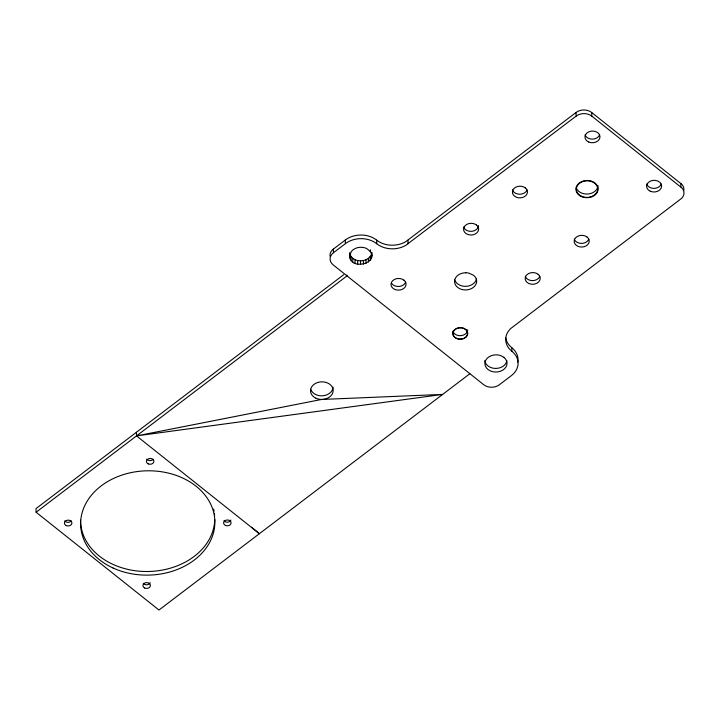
<?xml version="1.0" encoding="UTF-8"?>
<svg xmlns="http://www.w3.org/2000/svg" width="720" height="720" viewBox="0 0 720 720"><rect width="100%" height="100%" fill="white"/><g stroke="black" fill="none" stroke-linecap="round" stroke-linejoin="round"><path stroke-width="1.08" d="M349.722 255.825L351.306 251.523L353.106 249.75A11.07 8.604 -1.6 0 1 366.498 248.427C385.893 261.72 347.058 273.798 349.641 253.107M371.43 258.129L371.754 252.279L371.853 255.897M349.731 252.945C351.351 262.917 367.677 263.385 371.322 254.502M330.048 256.293A11.07 8.604 -1.6 0 1 333.369 249.093L345.33 240.012A22.14 17.208 -1.6 0 1 376.632 240.12L378.774 241.614A22.14 17.208 -1.6 0 0 405.72 241.704L576.063 112.464A11.07 8.604 -1.6 0 1 591.714 112.518L681.741 184.275A11.07 8.604 -1.6 0 1 683.775 190.647M333.468 252.72L345.429 243.63A22.14 17.208 -1.6 0 1 376.731 243.747L378.873 245.232A22.14 17.208 -1.6 0 0 405.819 245.322L576.162 116.091A11.07 8.604 -1.6 0 1 591.813 116.145L681.84 187.893A11.07 8.604 -1.6 0 1 681.588 198.378L510.543 328.671A22.14 17.199 -1.6 0 0 510.039 349.623L511.902 351.324A22.14 17.208 -1.6 0 1 511.317 375.669L499.365 384.759A11.07 8.604 -1.6 0 1 483.705 384.705L333.18 264.888A11.07 8.604 -1.6 0 1 333.468 252.72L333.369 249.093M469.881 373.707L158.976 610.029L36.099 512.235L346.977 275.931L346.959 275.067M343.737 274.671L36 508.608L36.099 512.235M251.604 527.256L259.398 533.691L136.53 435.897L136.422 432.27M517.752 362.142A22.14 17.208 -1.6 0 0 511.803 347.706L509.94 345.996A22.14 17.199 -1.6 0 1 505.755 337.752M680.805 183.42L680.904 187.047M591.714 112.518L591.813 116.145M576.063 112.464L576.162 116.091M511.803 347.706L511.902 351.324M407.934 240.228L408.042 243.855M376.632 240.12L376.731 243.747M370.422 249.777L370.476 251.586M370.17 256.572L370.269 260.199M368.37 258.354L368.469 261.972M366.039 259.713L366.147 263.331M363.348 260.559L363.456 264.186M360.477 260.847L360.585 264.465M357.624 260.541L357.723 264.168M354.978 259.677L355.077 263.295M352.719 258.3L352.818 261.918M351 256.509L351.099 260.127M349.947 254.43L350.046 258.048M345.33 240.012L345.429 243.63M333.063 387.063A11.331 8.811 -1.6 0 1 323.01 395.766A11.331 8.811 -1.6 0 1 310.743 389.268M527.076 189.954A7.533 5.85 -1.6 0 1 515.952 193.473L514.422 192.537A7.533 5.85 -1.6 0 1 512.532 189.9M539.838 276.336A7.524 5.85 -1.6 0 1 528.723 279.855L527.184 278.919A7.524 5.85 -1.6 0 1 525.303 276.291M597.996 185.517A11.07 8.604 -1.6 0 1 588.168 194.013A11.07 8.604 -1.6 0 1 576.18 187.668M405.666 282.213A7.533 5.85 -1.6 0 1 394.551 285.732L393.012 284.796A7.533 5.85 -1.6 0 1 391.842 283.581M661.239 184.077A7.524 5.85 -1.6 0 1 653.868 188.388A7.524 5.85 -1.6 0 1 646.704 184.023M478.512 225.567A7.533 5.85 -1.6 0 1 467.1 230.598L465.561 229.662A7.533 5.85 -1.6 0 1 463.68 227.034M476.532 278.523A11.07 8.604 -1.6 0 1 459.81 285.174L457.551 283.797A11.07 8.604 -1.6 0 1 454.779 279.927M506.862 360.603A11.07 8.604 -1.6 0 1 490.149 367.254L487.89 365.877A11.07 8.604 -1.6 0 1 484.812 360.531M599.607 134.829A7.533 5.85 -1.6 0 1 592.236 139.14A7.533 5.85 -1.6 0 1 585.072 134.775M588.825 239.112A7.533 5.85 -1.6 0 1 577.701 242.631L576.171 241.695A7.533 5.85 -1.6 0 1 574.281 239.067M467.712 329.859A7.533 5.85 -1.6 0 1 461.025 335.637A7.533 5.85 -1.6 0 1 452.88 331.326M214.749 519.57A67.131 52.164 -1.6 0 1 147.06 571.509A67.131 52.164 -1.6 0 1 80.532 520.146M213.642 509.112A67.131 52.164 -1.6 0 1 214.083 511.191M214.416 513.279A67.131 52.164 -1.6 0 1 214.641 515.385M153.261 459.198A3.753 2.916 -1.6 0 1 146.772 459.18M230.859 520.047A3.753 2.916 -1.6 0 1 227.673 522.171A3.753 2.916 -1.6 0 1 223.974 520.722M150.165 582.651A3.753 2.916 -1.6 0 1 146.979 584.775A3.753 2.916 -1.6 0 1 143.28 583.335M71.28 520.893A3.753 2.916 -1.6 0 1 64.782 520.866M321.633 399.456L136.53 435.897L442.656 394.407L321.633 399.456M587.232 180.495L584.361 180.774A11.07 8.604 -1.6 0 0 578.412 194.598A11.07 8.604 -1.6 0 0 596.97 192.771A11.07 8.604 -1.6 0 0 587.232 180.495M465.831 272.754L462.96 273.033A11.07 8.604 -1.6 0 0 457.65 287.415L459.909 288.792A11.07 8.604 -1.6 0 0 474.273 286.623A11.07 8.604 -1.6 0 0 473.598 275.301L468.684 273.051L465.831 272.754M525.366 187.92L523.827 186.984A7.533 5.85 -1.6 0 0 514.053 188.451A7.533 5.85 -1.6 0 0 514.521 196.155L516.06 197.091A7.533 5.85 -1.6 0 0 525.825 195.615A7.533 5.85 -1.6 0 0 525.366 187.92M587.115 237.078L585.576 236.142A7.533 5.85 -1.6 0 0 575.802 237.609A7.533 5.85 -1.6 0 0 576.27 245.313L577.809 246.249A7.533 5.85 -1.6 0 0 587.574 244.782A7.533 5.85 -1.6 0 0 587.115 237.078M476.505 225.045L474.966 224.109A7.533 5.85 -1.6 0 0 465.201 225.576A7.533 5.85 -1.6 0 0 465.66 233.28L467.199 234.216A7.533 5.85 -1.6 0 0 476.973 232.749A7.533 5.85 -1.6 0 0 476.505 225.045M538.128 274.302L536.589 273.366A7.524 5.85 -1.6 0 0 526.824 274.842A7.524 5.85 -1.6 0 0 527.283 282.537L528.822 283.473A7.524 5.85 -1.6 0 0 538.587 282.006A7.524 5.85 -1.6 0 0 538.128 274.302M403.956 280.179L402.417 279.243A7.533 5.85 -1.6 0 0 392.652 280.71A7.533 5.85 -1.6 0 0 393.111 288.414L394.65 289.35A7.533 5.85 -1.6 0 0 404.424 287.883A7.533 5.85 -1.6 0 0 403.956 280.179M503.928 357.381L501.669 356.004A11.07 8.604 -1.6 0 0 487.305 358.173A11.07 8.604 -1.6 0 0 487.989 369.495L490.248 370.872A11.07 8.604 -1.6 0 0 504.612 368.712A11.07 8.604 -1.6 0 0 503.928 357.381M315.99 398.259A11.331 8.811 -1.6 0 0 333.171 390.681A11.331 8.811 -1.6 0 0 316.35 382.995A11.331 8.811 -1.6 0 0 315.99 398.259M456.399 338.508A7.533 5.85 -1.6 0 0 467.811 333.477A7.533 5.85 -1.6 0 0 456.642 328.374A7.533 5.85 -1.6 0 0 456.399 338.508M581.508 196.281A10.692 8.307 -1.6 0 0 597.717 189.135A10.692 8.307 -1.6 0 0 581.85 181.881A10.692 8.307 -1.6 0 0 581.508 196.281M650.232 191.214A7.524 5.85 -1.6 0 0 661.635 186.183A7.524 5.85 -1.6 0 0 650.466 181.08A7.524 5.85 -1.6 0 0 650.232 191.214M456.534 338.337A7.272 5.652 -1.6 0 0 467.559 333.477A7.272 5.652 -1.6 0 0 456.768 328.545A7.272 5.652 -1.6 0 0 456.534 338.337M588.591 141.966A7.533 5.85 -1.6 0 0 600.003 136.935A7.533 5.85 -1.6 0 0 588.834 131.832A7.533 5.85 -1.6 0 0 588.591 141.966M66.231 525.564A3.753 2.916 -1.6 0 0 71.919 523.062A3.753 2.916 -1.6 0 0 66.357 520.515A3.753 2.916 -1.6 0 0 66.231 525.564M113.103 568.026A67.131 52.164 -1.6 0 0 214.857 523.188A67.131 52.164 -1.6 0 0 115.29 477.657A67.131 52.164 -1.6 0 0 113.103 568.026M144.729 588.024A3.753 2.916 -1.6 0 0 150.408 585.522A3.753 2.916 -1.6 0 0 144.855 582.984A3.753 2.916 -1.6 0 0 144.729 588.024M148.221 463.878A3.753 2.916 -1.6 0 0 153.9 461.367A3.753 2.916 -1.6 0 0 148.347 458.829A3.753 2.916 -1.6 0 0 148.221 463.878M225.423 525.42A3.753 2.916 -1.6 0 0 231.102 522.918A3.753 2.916 -1.6 0 0 225.54 520.371A3.753 2.916 -1.6 0 0 225.423 525.42"/></g></svg>
